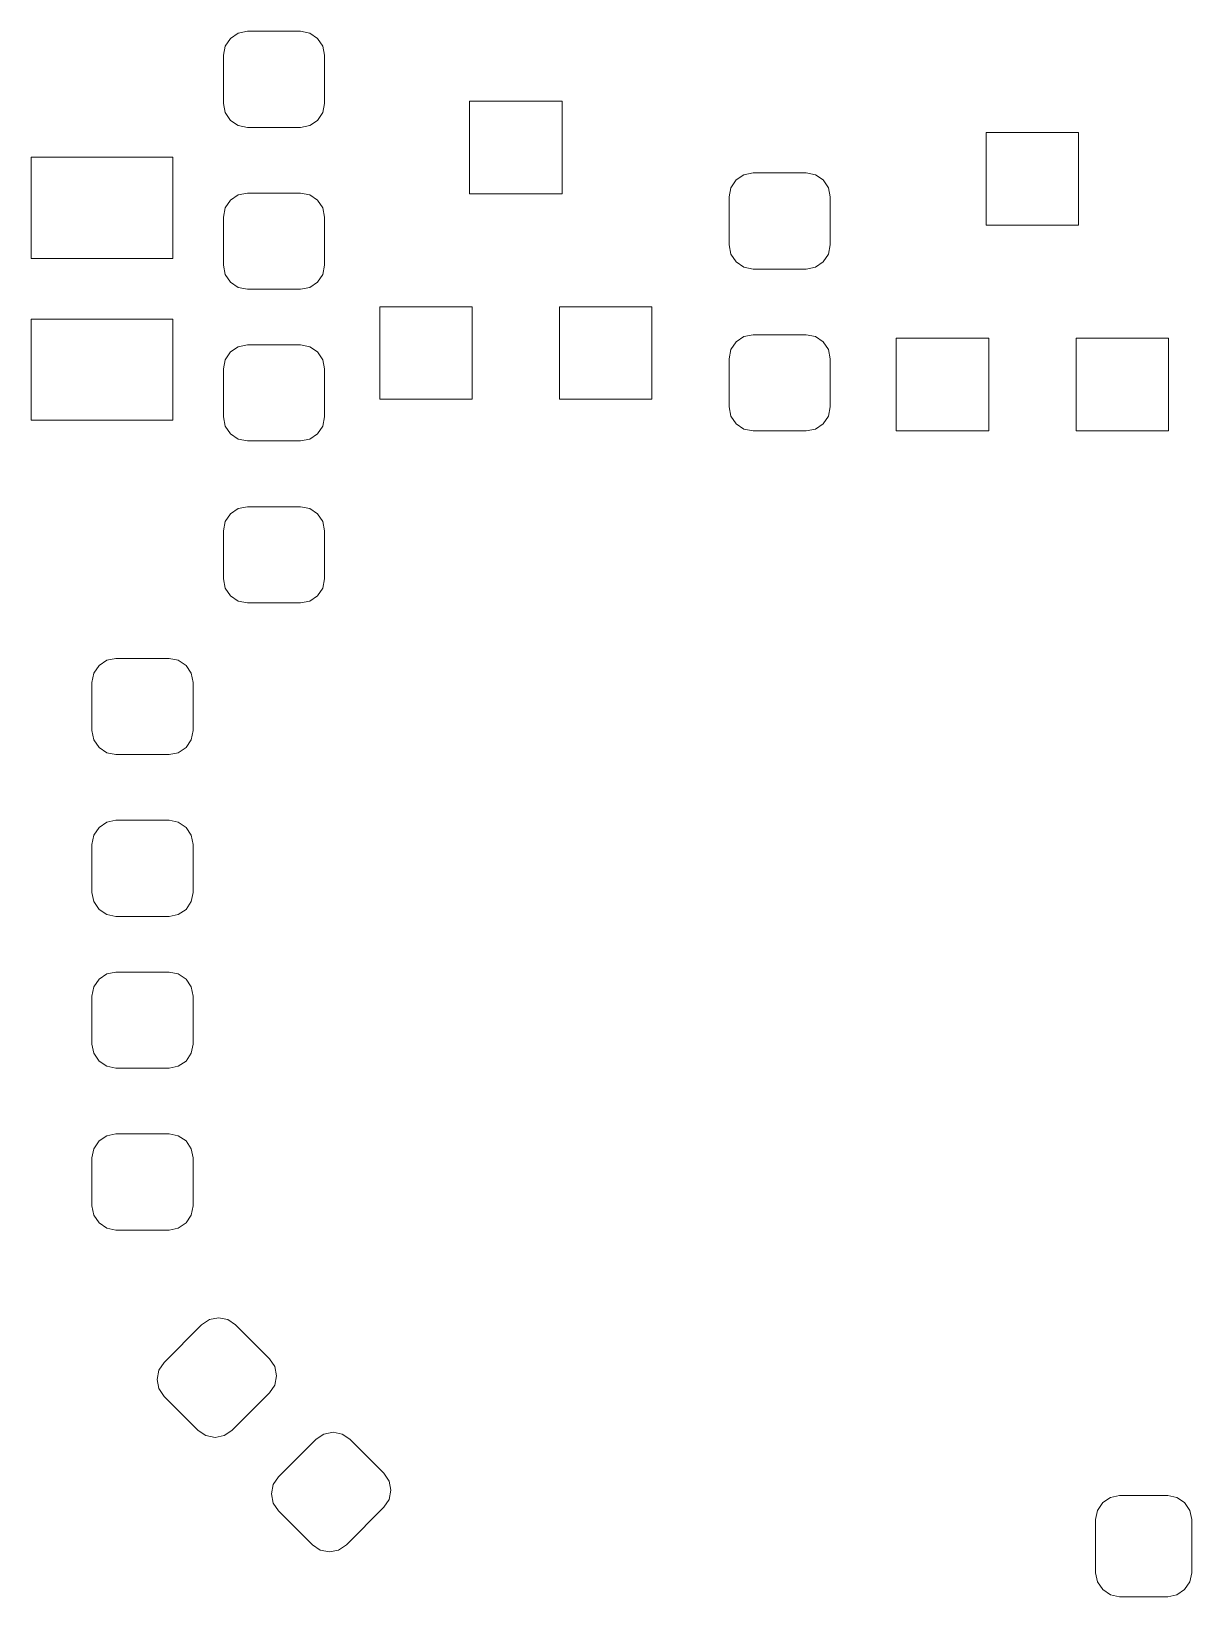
# Model space of a CAD drawing. Header units: millimetres. Extents: x -50 to 46, y -112 to 132.
# Drawn here: x 10.67 to 22.15, y -101.39 to -85.91 of the extents above; entities that cross this region are included whole.
import ezdxf

# ---------------------------------------------------------------- set-up
doc = ezdxf.new("R2010")
doc.units = ezdxf.units.MM
doc.header["$MEASUREMENT"] = 0
doc.layers.add('Layer 1', color=7, linetype='Continuous')

msp = doc.modelspace()

# ---------------------------------------------------------------- linework, layer by layer
at = {"layer": 'Layer 1', "lineweight": 9}
for points, knots in [([(13.3351, -85.9113), (13.3351, -85.9113), (13.426, -85.9294), (13.426, -85.9294), (13.426, -85.9294), (13.426, -85.9294), (13.503, -85.9809), (13.503, -85.9809), (13.503, -85.9809), (13.503, -85.9809), (13.5545, -86.0579), (13.5545, -86.0579), (13.5545, -86.0579), (13.5545, -86.0579), (13.5726, -86.1488), (13.5726, -86.1488), (13.5726, -86.1488), (13.5726, -86.1488), (13.5726, -86.6238), (13.5726, -86.6238), (13.5726, -86.6238), (13.5726, -86.6238), (13.5545, -86.7147), (13.5545, -86.7147), (13.5545, -86.7147), (13.5545, -86.7147), (13.503, -86.7917), (13.503, -86.7917), (13.503, -86.7917), (13.503, -86.7917), (13.426, -86.8432), (13.426, -86.8432), (13.426, -86.8432), (13.426, -86.8432), (13.3351, -86.8613), (13.3351, -86.8613), (13.3351, -86.8613), (13.3351, -86.8613), (12.8101, -86.8613), (12.8101, -86.8613), (12.8101, -86.8613), (12.8101, -86.8613), (12.7192, -86.8432), (12.7192, -86.8432), (12.7192, -86.8432), (12.7192, -86.8432), (12.6422, -86.7917), (12.6422, -86.7917), (12.6422, -86.7917), (12.6422, -86.7917), (12.5907, -86.7147), (12.5907, -86.7147), (12.5907, -86.7147), (12.5907, -86.7147), (12.5726, -86.6238), (12.5726, -86.6238), (12.5726, -86.6238), (12.5726, -86.6238), (12.5726, -86.1488), (12.5726, -86.1488), (12.5726, -86.1488), (12.5726, -86.1488), (12.5907, -86.0579), (12.5907, -86.0579), (12.5907, -86.0579), (12.5907, -86.0579), (12.6422, -85.9809), (12.6422, -85.9809), (12.6422, -85.9809), (12.6422, -85.9809), (12.7192, -85.9294), (12.7192, -85.9294), (12.7192, -85.9294), (12.7192, -85.9294), (12.8101, -85.9113), (12.8101, -85.9113), (12.8101, -85.9113), (12.8101, -85.9113), (13.3351, -85.9113), (13.3351, -85.9113)], [0, 0, 0, 0, 0.047619, 0.047619, 0.047619, 0.047619, 0.0952381, 0.0952381, 0.0952381, 0.0952381, 0.1428571, 0.1428571, 0.1428571, 0.1428571, 0.1904762, 0.1904762, 0.1904762, 0.1904762, 0.2380952, 0.2380952, 0.2380952, 0.2380952, 0.2857143, 0.2857143, 0.2857143, 0.2857143, 0.3333333, 0.3333333, 0.3333333, 0.3333333, 0.3809524, 0.3809524, 0.3809524, 0.3809524, 0.4285714, 0.4285714, 0.4285714, 0.4285714, 0.4761905, 0.4761905, 0.4761905, 0.4761905, 0.5238095, 0.5238095, 0.5238095, 0.5238095, 0.5714286, 0.5714286, 0.5714286, 0.5714286, 0.6190476, 0.6190476, 0.6190476, 0.6190476, 0.6666667, 0.6666667, 0.6666667, 0.6666667, 0.7142857, 0.7142857, 0.7142857, 0.7142857, 0.7619048, 0.7619048, 0.7619048, 0.7619048, 0.8095238, 0.8095238, 0.8095238, 0.8095238, 0.8571429, 0.8571429, 0.8571429, 0.8571429, 0.9047619, 0.9047619, 0.9047619, 0.9047619, 1, 1, 1, 1]), ([(15.9212, -86.6027), (15.9212, -86.6027), (15.9212, -87.5171), (15.9212, -87.5171), (15.9212, -87.5171), (15.9212, -87.5171), (15.0068, -87.5171), (15.0068, -87.5171), (15.0068, -87.5171), (15.0068, -87.5171), (15.0068, -86.6027), (15.0068, -86.6027), (15.0068, -86.6027), (15.0068, -86.6027), (15.9212, -86.6027), (15.9212, -86.6027)], [0, 0, 0, 0, 0.2, 0.2, 0.2, 0.2, 0.4, 0.4, 0.4, 0.4, 0.6, 0.6, 0.6, 0.6, 1, 1, 1, 1]), ([(21.0298, -86.9131), (21.0298, -86.9131), (21.0298, -87.8275), (21.0298, -87.8275), (21.0298, -87.8275), (21.0298, -87.8275), (20.1154, -87.8275), (20.1154, -87.8275), (20.1154, -87.8275), (20.1154, -87.8275), (20.1154, -86.9131), (20.1154, -86.9131), (20.1154, -86.9131), (20.1154, -86.9131), (21.0298, -86.9131), (21.0298, -86.9131)], [0, 0, 0, 0, 0.2, 0.2, 0.2, 0.2, 0.4, 0.4, 0.4, 0.4, 0.6, 0.6, 0.6, 0.6, 1, 1, 1, 1]), ([(12.0725, -87.1565), (12.0725, -87.1565), (12.0725, -88.1565), (12.0725, -88.1565), (12.0725, -88.1565), (12.0725, -88.1565), (10.6725, -88.1565), (10.6725, -88.1565), (10.6725, -88.1565), (10.6725, -88.1565), (10.6725, -87.1565), (10.6725, -87.1565), (10.6725, -87.1565), (10.6725, -87.1565), (12.0725, -87.1565), (12.0725, -87.1565)], [0, 0, 0, 0, 0.2, 0.2, 0.2, 0.2, 0.4, 0.4, 0.4, 0.4, 0.6, 0.6, 0.6, 0.6, 1, 1, 1, 1]), ([(17.8101, -88.2613), (17.8101, -88.2613), (17.7192, -88.2432), (17.7192, -88.2432), (17.7192, -88.2432), (17.7192, -88.2432), (17.6422, -88.1917), (17.6422, -88.1917), (17.6422, -88.1917), (17.6422, -88.1917), (17.5907, -88.1147), (17.5907, -88.1147), (17.5907, -88.1147), (17.5907, -88.1147), (17.5726, -88.0238), (17.5726, -88.0238), (17.5726, -88.0238), (17.5726, -88.0238), (17.5726, -87.5488), (17.5726, -87.5488), (17.5726, -87.5488), (17.5726, -87.5488), (17.5907, -87.4579), (17.5907, -87.4579), (17.5907, -87.4579), (17.5907, -87.4579), (17.6422, -87.3809), (17.6422, -87.3809), (17.6422, -87.3809), (17.6422, -87.3809), (17.7192, -87.3294), (17.7192, -87.3294), (17.7192, -87.3294), (17.7192, -87.3294), (17.8101, -87.3113), (17.8101, -87.3113), (17.8101, -87.3113), (17.8101, -87.3113), (18.3351, -87.3113), (18.3351, -87.3113), (18.3351, -87.3113), (18.3351, -87.3113), (18.426, -87.3294), (18.426, -87.3294), (18.426, -87.3294), (18.426, -87.3294), (18.503, -87.3809), (18.503, -87.3809), (18.503, -87.3809), (18.503, -87.3809), (18.5545, -87.4579), (18.5545, -87.4579), (18.5545, -87.4579), (18.5545, -87.4579), (18.5726, -87.5488), (18.5726, -87.5488), (18.5726, -87.5488), (18.5726, -87.5488), (18.5726, -88.0238), (18.5726, -88.0238), (18.5726, -88.0238), (18.5726, -88.0238), (18.5545, -88.1147), (18.5545, -88.1147), (18.5545, -88.1147), (18.5545, -88.1147), (18.503, -88.1917), (18.503, -88.1917), (18.503, -88.1917), (18.503, -88.1917), (18.426, -88.2432), (18.426, -88.2432), (18.426, -88.2432), (18.426, -88.2432), (18.3351, -88.2613), (18.3351, -88.2613), (18.3351, -88.2613), (18.3351, -88.2613), (17.8101, -88.2613), (17.8101, -88.2613)], [0, 0, 0, 0, 0.047619, 0.047619, 0.047619, 0.047619, 0.0952381, 0.0952381, 0.0952381, 0.0952381, 0.1428571, 0.1428571, 0.1428571, 0.1428571, 0.1904762, 0.1904762, 0.1904762, 0.1904762, 0.2380952, 0.2380952, 0.2380952, 0.2380952, 0.2857143, 0.2857143, 0.2857143, 0.2857143, 0.3333333, 0.3333333, 0.3333333, 0.3333333, 0.3809524, 0.3809524, 0.3809524, 0.3809524, 0.4285714, 0.4285714, 0.4285714, 0.4285714, 0.4761905, 0.4761905, 0.4761905, 0.4761905, 0.5238095, 0.5238095, 0.5238095, 0.5238095, 0.5714286, 0.5714286, 0.5714286, 0.5714286, 0.6190476, 0.6190476, 0.6190476, 0.6190476, 0.6666667, 0.6666667, 0.6666667, 0.6666667, 0.7142857, 0.7142857, 0.7142857, 0.7142857, 0.7619048, 0.7619048, 0.7619048, 0.7619048, 0.8095238, 0.8095238, 0.8095238, 0.8095238, 0.8571429, 0.8571429, 0.8571429, 0.8571429, 0.9047619, 0.9047619, 0.9047619, 0.9047619, 1, 1, 1, 1]), ([(13.3351, -87.5113), (13.3351, -87.5113), (13.426, -87.5294), (13.426, -87.5294), (13.426, -87.5294), (13.426, -87.5294), (13.503, -87.5809), (13.503, -87.5809), (13.503, -87.5809), (13.503, -87.5809), (13.5545, -87.6579), (13.5545, -87.6579), (13.5545, -87.6579), (13.5545, -87.6579), (13.5726, -87.7488), (13.5726, -87.7488), (13.5726, -87.7488), (13.5726, -87.7488), (13.5726, -88.2238), (13.5726, -88.2238), (13.5726, -88.2238), (13.5726, -88.2238), (13.5545, -88.3147), (13.5545, -88.3147), (13.5545, -88.3147), (13.5545, -88.3147), (13.503, -88.3917), (13.503, -88.3917), (13.503, -88.3917), (13.503, -88.3917), (13.426, -88.4432), (13.426, -88.4432), (13.426, -88.4432), (13.426, -88.4432), (13.3351, -88.4613), (13.3351, -88.4613), (13.3351, -88.4613), (13.3351, -88.4613), (12.8101, -88.4613), (12.8101, -88.4613), (12.8101, -88.4613), (12.8101, -88.4613), (12.7192, -88.4432), (12.7192, -88.4432), (12.7192, -88.4432), (12.7192, -88.4432), (12.6422, -88.3917), (12.6422, -88.3917), (12.6422, -88.3917), (12.6422, -88.3917), (12.5907, -88.3147), (12.5907, -88.3147), (12.5907, -88.3147), (12.5907, -88.3147), (12.5726, -88.2238), (12.5726, -88.2238), (12.5726, -88.2238), (12.5726, -88.2238), (12.5726, -87.7488), (12.5726, -87.7488), (12.5726, -87.7488), (12.5726, -87.7488), (12.5907, -87.6579), (12.5907, -87.6579), (12.5907, -87.6579), (12.5907, -87.6579), (12.6422, -87.5809), (12.6422, -87.5809), (12.6422, -87.5809), (12.6422, -87.5809), (12.7192, -87.5294), (12.7192, -87.5294), (12.7192, -87.5294), (12.7192, -87.5294), (12.8101, -87.5113), (12.8101, -87.5113), (12.8101, -87.5113), (12.8101, -87.5113), (13.3351, -87.5113), (13.3351, -87.5113)], [0, 0, 0, 0, 0.047619, 0.047619, 0.047619, 0.047619, 0.0952381, 0.0952381, 0.0952381, 0.0952381, 0.1428571, 0.1428571, 0.1428571, 0.1428571, 0.1904762, 0.1904762, 0.1904762, 0.1904762, 0.2380952, 0.2380952, 0.2380952, 0.2380952, 0.2857143, 0.2857143, 0.2857143, 0.2857143, 0.3333333, 0.3333333, 0.3333333, 0.3333333, 0.3809524, 0.3809524, 0.3809524, 0.3809524, 0.4285714, 0.4285714, 0.4285714, 0.4285714, 0.4761905, 0.4761905, 0.4761905, 0.4761905, 0.5238095, 0.5238095, 0.5238095, 0.5238095, 0.5714286, 0.5714286, 0.5714286, 0.5714286, 0.6190476, 0.6190476, 0.6190476, 0.6190476, 0.6666667, 0.6666667, 0.6666667, 0.6666667, 0.7142857, 0.7142857, 0.7142857, 0.7142857, 0.7619048, 0.7619048, 0.7619048, 0.7619048, 0.8095238, 0.8095238, 0.8095238, 0.8095238, 0.8571429, 0.8571429, 0.8571429, 0.8571429, 0.9047619, 0.9047619, 0.9047619, 0.9047619, 1, 1, 1, 1]), ([(15.0322, -88.6347), (15.0322, -88.6347), (15.0322, -89.5491), (15.0322, -89.5491), (15.0322, -89.5491), (15.0322, -89.5491), (14.1178, -89.5491), (14.1178, -89.5491), (14.1178, -89.5491), (14.1178, -89.5491), (14.1178, -88.6347), (14.1178, -88.6347), (14.1178, -88.6347), (14.1178, -88.6347), (15.0322, -88.6347), (15.0322, -88.6347)], [0, 0, 0, 0, 0.2, 0.2, 0.2, 0.2, 0.4, 0.4, 0.4, 0.4, 0.6, 0.6, 0.6, 0.6, 1, 1, 1, 1]), ([(16.8102, -88.6347), (16.8102, -88.6347), (16.8102, -89.5491), (16.8102, -89.5491), (16.8102, -89.5491), (16.8102, -89.5491), (15.8958, -89.5491), (15.8958, -89.5491), (15.8958, -89.5491), (15.8958, -89.5491), (15.8958, -88.6347), (15.8958, -88.6347), (15.8958, -88.6347), (15.8958, -88.6347), (16.8102, -88.6347), (16.8102, -88.6347)], [0, 0, 0, 0, 0.2, 0.2, 0.2, 0.2, 0.4, 0.4, 0.4, 0.4, 0.6, 0.6, 0.6, 0.6, 1, 1, 1, 1]), ([(12.0725, -88.7565), (12.0725, -88.7565), (12.0725, -89.7565), (12.0725, -89.7565), (12.0725, -89.7565), (12.0725, -89.7565), (10.6725, -89.7565), (10.6725, -89.7565), (10.6725, -89.7565), (10.6725, -89.7565), (10.6725, -88.7565), (10.6725, -88.7565), (10.6725, -88.7565), (10.6725, -88.7565), (12.0725, -88.7565), (12.0725, -88.7565)], [0, 0, 0, 0, 0.2, 0.2, 0.2, 0.2, 0.4, 0.4, 0.4, 0.4, 0.6, 0.6, 0.6, 0.6, 1, 1, 1, 1]), ([(17.8101, -89.8613), (17.8101, -89.8613), (17.7192, -89.8432), (17.7192, -89.8432), (17.7192, -89.8432), (17.7192, -89.8432), (17.6422, -89.7917), (17.6422, -89.7917), (17.6422, -89.7917), (17.6422, -89.7917), (17.5907, -89.7147), (17.5907, -89.7147), (17.5907, -89.7147), (17.5907, -89.7147), (17.5726, -89.6238), (17.5726, -89.6238), (17.5726, -89.6238), (17.5726, -89.6238), (17.5726, -89.1488), (17.5726, -89.1488), (17.5726, -89.1488), (17.5726, -89.1488), (17.5907, -89.0579), (17.5907, -89.0579), (17.5907, -89.0579), (17.5907, -89.0579), (17.6422, -88.9809), (17.6422, -88.9809), (17.6422, -88.9809), (17.6422, -88.9809), (17.7192, -88.9294), (17.7192, -88.9294), (17.7192, -88.9294), (17.7192, -88.9294), (17.8101, -88.9113), (17.8101, -88.9113), (17.8101, -88.9113), (17.8101, -88.9113), (18.3351, -88.9113), (18.3351, -88.9113), (18.3351, -88.9113), (18.3351, -88.9113), (18.426, -88.9294), (18.426, -88.9294), (18.426, -88.9294), (18.426, -88.9294), (18.503, -88.9809), (18.503, -88.9809), (18.503, -88.9809), (18.503, -88.9809), (18.5545, -89.0579), (18.5545, -89.0579), (18.5545, -89.0579), (18.5545, -89.0579), (18.5726, -89.1488), (18.5726, -89.1488), (18.5726, -89.1488), (18.5726, -89.1488), (18.5726, -89.6238), (18.5726, -89.6238), (18.5726, -89.6238), (18.5726, -89.6238), (18.5545, -89.7147), (18.5545, -89.7147), (18.5545, -89.7147), (18.5545, -89.7147), (18.503, -89.7917), (18.503, -89.7917), (18.503, -89.7917), (18.503, -89.7917), (18.426, -89.8432), (18.426, -89.8432), (18.426, -89.8432), (18.426, -89.8432), (18.3351, -89.8613), (18.3351, -89.8613), (18.3351, -89.8613), (18.3351, -89.8613), (17.8101, -89.8613), (17.8101, -89.8613)], [0, 0, 0, 0, 0.047619, 0.047619, 0.047619, 0.047619, 0.0952381, 0.0952381, 0.0952381, 0.0952381, 0.1428571, 0.1428571, 0.1428571, 0.1428571, 0.1904762, 0.1904762, 0.1904762, 0.1904762, 0.2380952, 0.2380952, 0.2380952, 0.2380952, 0.2857143, 0.2857143, 0.2857143, 0.2857143, 0.3333333, 0.3333333, 0.3333333, 0.3333333, 0.3809524, 0.3809524, 0.3809524, 0.3809524, 0.4285714, 0.4285714, 0.4285714, 0.4285714, 0.4761905, 0.4761905, 0.4761905, 0.4761905, 0.5238095, 0.5238095, 0.5238095, 0.5238095, 0.5714286, 0.5714286, 0.5714286, 0.5714286, 0.6190476, 0.6190476, 0.6190476, 0.6190476, 0.6666667, 0.6666667, 0.6666667, 0.6666667, 0.7142857, 0.7142857, 0.7142857, 0.7142857, 0.7619048, 0.7619048, 0.7619048, 0.7619048, 0.8095238, 0.8095238, 0.8095238, 0.8095238, 0.8571429, 0.8571429, 0.8571429, 0.8571429, 0.9047619, 0.9047619, 0.9047619, 0.9047619, 1, 1, 1, 1]), ([(20.1408, -88.9451), (20.1408, -88.9451), (20.1408, -89.8595), (20.1408, -89.8595), (20.1408, -89.8595), (20.1408, -89.8595), (19.2264, -89.8595), (19.2264, -89.8595), (19.2264, -89.8595), (19.2264, -89.8595), (19.2264, -88.9451), (19.2264, -88.9451), (19.2264, -88.9451), (19.2264, -88.9451), (20.1408, -88.9451), (20.1408, -88.9451)], [0, 0, 0, 0, 0.2, 0.2, 0.2, 0.2, 0.4, 0.4, 0.4, 0.4, 0.6, 0.6, 0.6, 0.6, 1, 1, 1, 1]), ([(21.9188, -88.9451), (21.9188, -88.9451), (21.9188, -89.8595), (21.9188, -89.8595), (21.9188, -89.8595), (21.9188, -89.8595), (21.0044, -89.8595), (21.0044, -89.8595), (21.0044, -89.8595), (21.0044, -89.8595), (21.0044, -88.9451), (21.0044, -88.9451), (21.0044, -88.9451), (21.0044, -88.9451), (21.9188, -88.9451), (21.9188, -88.9451)], [0, 0, 0, 0, 0.2, 0.2, 0.2, 0.2, 0.4, 0.4, 0.4, 0.4, 0.6, 0.6, 0.6, 0.6, 1, 1, 1, 1]), ([(12.8101, -89.9613), (12.8101, -89.9613), (12.7192, -89.9432), (12.7192, -89.9432), (12.7192, -89.9432), (12.7192, -89.9432), (12.6422, -89.8917), (12.6422, -89.8917), (12.6422, -89.8917), (12.6422, -89.8917), (12.5907, -89.8147), (12.5907, -89.8147), (12.5907, -89.8147), (12.5907, -89.8147), (12.5726, -89.7238), (12.5726, -89.7238), (12.5726, -89.7238), (12.5726, -89.7238), (12.5726, -89.2488), (12.5726, -89.2488), (12.5726, -89.2488), (12.5726, -89.2488), (12.5907, -89.1579), (12.5907, -89.1579), (12.5907, -89.1579), (12.5907, -89.1579), (12.6422, -89.0809), (12.6422, -89.0809), (12.6422, -89.0809), (12.6422, -89.0809), (12.7192, -89.0294), (12.7192, -89.0294), (12.7192, -89.0294), (12.7192, -89.0294), (12.8101, -89.0113), (12.8101, -89.0113), (12.8101, -89.0113), (12.8101, -89.0113), (13.3351, -89.0113), (13.3351, -89.0113), (13.3351, -89.0113), (13.3351, -89.0113), (13.426, -89.0294), (13.426, -89.0294), (13.426, -89.0294), (13.426, -89.0294), (13.503, -89.0809), (13.503, -89.0809), (13.503, -89.0809), (13.503, -89.0809), (13.5545, -89.1579), (13.5545, -89.1579), (13.5545, -89.1579), (13.5545, -89.1579), (13.5726, -89.2488), (13.5726, -89.2488), (13.5726, -89.2488), (13.5726, -89.2488), (13.5726, -89.7238), (13.5726, -89.7238), (13.5726, -89.7238), (13.5726, -89.7238), (13.5545, -89.8147), (13.5545, -89.8147), (13.5545, -89.8147), (13.5545, -89.8147), (13.503, -89.8917), (13.503, -89.8917), (13.503, -89.8917), (13.503, -89.8917), (13.426, -89.9432), (13.426, -89.9432), (13.426, -89.9432), (13.426, -89.9432), (13.3351, -89.9613), (13.3351, -89.9613), (13.3351, -89.9613), (13.3351, -89.9613), (12.8101, -89.9613), (12.8101, -89.9613)], [0, 0, 0, 0, 0.047619, 0.047619, 0.047619, 0.047619, 0.0952381, 0.0952381, 0.0952381, 0.0952381, 0.1428571, 0.1428571, 0.1428571, 0.1428571, 0.1904762, 0.1904762, 0.1904762, 0.1904762, 0.2380952, 0.2380952, 0.2380952, 0.2380952, 0.2857143, 0.2857143, 0.2857143, 0.2857143, 0.3333333, 0.3333333, 0.3333333, 0.3333333, 0.3809524, 0.3809524, 0.3809524, 0.3809524, 0.4285714, 0.4285714, 0.4285714, 0.4285714, 0.4761905, 0.4761905, 0.4761905, 0.4761905, 0.5238095, 0.5238095, 0.5238095, 0.5238095, 0.5714286, 0.5714286, 0.5714286, 0.5714286, 0.6190476, 0.6190476, 0.6190476, 0.6190476, 0.6666667, 0.6666667, 0.6666667, 0.6666667, 0.7142857, 0.7142857, 0.7142857, 0.7142857, 0.7619048, 0.7619048, 0.7619048, 0.7619048, 0.8095238, 0.8095238, 0.8095238, 0.8095238, 0.8571429, 0.8571429, 0.8571429, 0.8571429, 0.9047619, 0.9047619, 0.9047619, 0.9047619, 1, 1, 1, 1]), ([(12.8101, -91.5613), (12.8101, -91.5613), (12.7192, -91.5432), (12.7192, -91.5432), (12.7192, -91.5432), (12.7192, -91.5432), (12.6422, -91.4917), (12.6422, -91.4917), (12.6422, -91.4917), (12.6422, -91.4917), (12.5907, -91.4147), (12.5907, -91.4147), (12.5907, -91.4147), (12.5907, -91.4147), (12.5726, -91.3238), (12.5726, -91.3238), (12.5726, -91.3238), (12.5726, -91.3238), (12.5726, -90.8488), (12.5726, -90.8488), (12.5726, -90.8488), (12.5726, -90.8488), (12.5907, -90.7579), (12.5907, -90.7579), (12.5907, -90.7579), (12.5907, -90.7579), (12.6422, -90.6809), (12.6422, -90.6809), (12.6422, -90.6809), (12.6422, -90.6809), (12.7192, -90.6294), (12.7192, -90.6294), (12.7192, -90.6294), (12.7192, -90.6294), (12.8101, -90.6113), (12.8101, -90.6113), (12.8101, -90.6113), (12.8101, -90.6113), (13.3351, -90.6113), (13.3351, -90.6113), (13.3351, -90.6113), (13.3351, -90.6113), (13.426, -90.6294), (13.426, -90.6294), (13.426, -90.6294), (13.426, -90.6294), (13.503, -90.6809), (13.503, -90.6809), (13.503, -90.6809), (13.503, -90.6809), (13.5545, -90.7579), (13.5545, -90.7579), (13.5545, -90.7579), (13.5545, -90.7579), (13.5726, -90.8488), (13.5726, -90.8488), (13.5726, -90.8488), (13.5726, -90.8488), (13.5726, -91.3238), (13.5726, -91.3238), (13.5726, -91.3238), (13.5726, -91.3238), (13.5545, -91.4147), (13.5545, -91.4147), (13.5545, -91.4147), (13.5545, -91.4147), (13.503, -91.4917), (13.503, -91.4917), (13.503, -91.4917), (13.503, -91.4917), (13.426, -91.5432), (13.426, -91.5432), (13.426, -91.5432), (13.426, -91.5432), (13.3351, -91.5613), (13.3351, -91.5613), (13.3351, -91.5613), (13.3351, -91.5613), (12.8101, -91.5613), (12.8101, -91.5613)], [0, 0, 0, 0, 0.047619, 0.047619, 0.047619, 0.047619, 0.0952381, 0.0952381, 0.0952381, 0.0952381, 0.1428571, 0.1428571, 0.1428571, 0.1428571, 0.1904762, 0.1904762, 0.1904762, 0.1904762, 0.2380952, 0.2380952, 0.2380952, 0.2380952, 0.2857143, 0.2857143, 0.2857143, 0.2857143, 0.3333333, 0.3333333, 0.3333333, 0.3333333, 0.3809524, 0.3809524, 0.3809524, 0.3809524, 0.4285714, 0.4285714, 0.4285714, 0.4285714, 0.4761905, 0.4761905, 0.4761905, 0.4761905, 0.5238095, 0.5238095, 0.5238095, 0.5238095, 0.5714286, 0.5714286, 0.5714286, 0.5714286, 0.6190476, 0.6190476, 0.6190476, 0.6190476, 0.6666667, 0.6666667, 0.6666667, 0.6666667, 0.7142857, 0.7142857, 0.7142857, 0.7142857, 0.7619048, 0.7619048, 0.7619048, 0.7619048, 0.8095238, 0.8095238, 0.8095238, 0.8095238, 0.8571429, 0.8571429, 0.8571429, 0.8571429, 0.9047619, 0.9047619, 0.9047619, 0.9047619, 1, 1, 1, 1]), ([(12.0351, -92.1113), (12.0351, -92.1113), (12.126, -92.1294), (12.126, -92.1294), (12.126, -92.1294), (12.126, -92.1294), (12.203, -92.1809), (12.203, -92.1809), (12.203, -92.1809), (12.203, -92.1809), (12.2545, -92.2579), (12.2545, -92.2579), (12.2545, -92.2579), (12.2545, -92.2579), (12.2726, -92.3488), (12.2726, -92.3488), (12.2726, -92.3488), (12.2726, -92.3488), (12.2726, -92.8238), (12.2726, -92.8238), (12.2726, -92.8238), (12.2726, -92.8238), (12.2545, -92.9147), (12.2545, -92.9147), (12.2545, -92.9147), (12.2545, -92.9147), (12.203, -92.9917), (12.203, -92.9917), (12.203, -92.9917), (12.203, -92.9917), (12.126, -93.0432), (12.126, -93.0432), (12.126, -93.0432), (12.126, -93.0432), (12.0351, -93.0613), (12.0351, -93.0613), (12.0351, -93.0613), (12.0351, -93.0613), (11.5101, -93.0613), (11.5101, -93.0613), (11.5101, -93.0613), (11.5101, -93.0613), (11.4192, -93.0432), (11.4192, -93.0432), (11.4192, -93.0432), (11.4192, -93.0432), (11.3422, -92.9917), (11.3422, -92.9917), (11.3422, -92.9917), (11.3422, -92.9917), (11.2907, -92.9147), (11.2907, -92.9147), (11.2907, -92.9147), (11.2907, -92.9147), (11.2726, -92.8238), (11.2726, -92.8238), (11.2726, -92.8238), (11.2726, -92.8238), (11.2726, -92.3488), (11.2726, -92.3488), (11.2726, -92.3488), (11.2726, -92.3488), (11.2907, -92.2579), (11.2907, -92.2579), (11.2907, -92.2579), (11.2907, -92.2579), (11.3422, -92.1809), (11.3422, -92.1809), (11.3422, -92.1809), (11.3422, -92.1809), (11.4192, -92.1294), (11.4192, -92.1294), (11.4192, -92.1294), (11.4192, -92.1294), (11.5101, -92.1113), (11.5101, -92.1113), (11.5101, -92.1113), (11.5101, -92.1113), (12.0351, -92.1113), (12.0351, -92.1113)], [0, 0, 0, 0, 0.047619, 0.047619, 0.047619, 0.047619, 0.0952381, 0.0952381, 0.0952381, 0.0952381, 0.1428571, 0.1428571, 0.1428571, 0.1428571, 0.1904762, 0.1904762, 0.1904762, 0.1904762, 0.2380952, 0.2380952, 0.2380952, 0.2380952, 0.2857143, 0.2857143, 0.2857143, 0.2857143, 0.3333333, 0.3333333, 0.3333333, 0.3333333, 0.3809524, 0.3809524, 0.3809524, 0.3809524, 0.4285714, 0.4285714, 0.4285714, 0.4285714, 0.4761905, 0.4761905, 0.4761905, 0.4761905, 0.5238095, 0.5238095, 0.5238095, 0.5238095, 0.5714286, 0.5714286, 0.5714286, 0.5714286, 0.6190476, 0.6190476, 0.6190476, 0.6190476, 0.6666667, 0.6666667, 0.6666667, 0.6666667, 0.7142857, 0.7142857, 0.7142857, 0.7142857, 0.7619048, 0.7619048, 0.7619048, 0.7619048, 0.8095238, 0.8095238, 0.8095238, 0.8095238, 0.8571429, 0.8571429, 0.8571429, 0.8571429, 0.9047619, 0.9047619, 0.9047619, 0.9047619, 1, 1, 1, 1]), ([(12.0351, -93.7113), (12.0351, -93.7113), (12.126, -93.7294), (12.126, -93.7294), (12.126, -93.7294), (12.126, -93.7294), (12.203, -93.7809), (12.203, -93.7809), (12.203, -93.7809), (12.203, -93.7809), (12.2545, -93.8579), (12.2545, -93.8579), (12.2545, -93.8579), (12.2545, -93.8579), (12.2726, -93.9488), (12.2726, -93.9488), (12.2726, -93.9488), (12.2726, -93.9488), (12.2726, -94.4238), (12.2726, -94.4238), (12.2726, -94.4238), (12.2726, -94.4238), (12.2545, -94.5147), (12.2545, -94.5147), (12.2545, -94.5147), (12.2545, -94.5147), (12.203, -94.5917), (12.203, -94.5917), (12.203, -94.5917), (12.203, -94.5917), (12.126, -94.6432), (12.126, -94.6432), (12.126, -94.6432), (12.126, -94.6432), (12.0351, -94.6613), (12.0351, -94.6613), (12.0351, -94.6613), (12.0351, -94.6613), (11.5101, -94.6613), (11.5101, -94.6613), (11.5101, -94.6613), (11.5101, -94.6613), (11.4192, -94.6432), (11.4192, -94.6432), (11.4192, -94.6432), (11.4192, -94.6432), (11.3422, -94.5917), (11.3422, -94.5917), (11.3422, -94.5917), (11.3422, -94.5917), (11.2907, -94.5147), (11.2907, -94.5147), (11.2907, -94.5147), (11.2907, -94.5147), (11.2726, -94.4238), (11.2726, -94.4238), (11.2726, -94.4238), (11.2726, -94.4238), (11.2726, -93.9488), (11.2726, -93.9488), (11.2726, -93.9488), (11.2726, -93.9488), (11.2907, -93.8579), (11.2907, -93.8579), (11.2907, -93.8579), (11.2907, -93.8579), (11.3422, -93.7809), (11.3422, -93.7809), (11.3422, -93.7809), (11.3422, -93.7809), (11.4192, -93.7294), (11.4192, -93.7294), (11.4192, -93.7294), (11.4192, -93.7294), (11.5101, -93.7113), (11.5101, -93.7113), (11.5101, -93.7113), (11.5101, -93.7113), (12.0351, -93.7113), (12.0351, -93.7113)], [0, 0, 0, 0, 0.047619, 0.047619, 0.047619, 0.047619, 0.0952381, 0.0952381, 0.0952381, 0.0952381, 0.1428571, 0.1428571, 0.1428571, 0.1428571, 0.1904762, 0.1904762, 0.1904762, 0.1904762, 0.2380952, 0.2380952, 0.2380952, 0.2380952, 0.2857143, 0.2857143, 0.2857143, 0.2857143, 0.3333333, 0.3333333, 0.3333333, 0.3333333, 0.3809524, 0.3809524, 0.3809524, 0.3809524, 0.4285714, 0.4285714, 0.4285714, 0.4285714, 0.4761905, 0.4761905, 0.4761905, 0.4761905, 0.5238095, 0.5238095, 0.5238095, 0.5238095, 0.5714286, 0.5714286, 0.5714286, 0.5714286, 0.6190476, 0.6190476, 0.6190476, 0.6190476, 0.6666667, 0.6666667, 0.6666667, 0.6666667, 0.7142857, 0.7142857, 0.7142857, 0.7142857, 0.7619048, 0.7619048, 0.7619048, 0.7619048, 0.8095238, 0.8095238, 0.8095238, 0.8095238, 0.8571429, 0.8571429, 0.8571429, 0.8571429, 0.9047619, 0.9047619, 0.9047619, 0.9047619, 1, 1, 1, 1]), ([(11.5101, -96.1613), (11.5101, -96.1613), (11.4192, -96.1432), (11.4192, -96.1432), (11.4192, -96.1432), (11.4192, -96.1432), (11.3422, -96.0917), (11.3422, -96.0917), (11.3422, -96.0917), (11.3422, -96.0917), (11.2907, -96.0147), (11.2907, -96.0147), (11.2907, -96.0147), (11.2907, -96.0147), (11.2726, -95.9238), (11.2726, -95.9238), (11.2726, -95.9238), (11.2726, -95.9238), (11.2726, -95.4488), (11.2726, -95.4488), (11.2726, -95.4488), (11.2726, -95.4488), (11.2907, -95.3579), (11.2907, -95.3579), (11.2907, -95.3579), (11.2907, -95.3579), (11.3422, -95.2809), (11.3422, -95.2809), (11.3422, -95.2809), (11.3422, -95.2809), (11.4192, -95.2294), (11.4192, -95.2294), (11.4192, -95.2294), (11.4192, -95.2294), (11.5101, -95.2113), (11.5101, -95.2113), (11.5101, -95.2113), (11.5101, -95.2113), (12.0351, -95.2113), (12.0351, -95.2113), (12.0351, -95.2113), (12.0351, -95.2113), (12.126, -95.2294), (12.126, -95.2294), (12.126, -95.2294), (12.126, -95.2294), (12.203, -95.2809), (12.203, -95.2809), (12.203, -95.2809), (12.203, -95.2809), (12.2545, -95.3579), (12.2545, -95.3579), (12.2545, -95.3579), (12.2545, -95.3579), (12.2726, -95.4488), (12.2726, -95.4488), (12.2726, -95.4488), (12.2726, -95.4488), (12.2726, -95.9238), (12.2726, -95.9238), (12.2726, -95.9238), (12.2726, -95.9238), (12.2545, -96.0147), (12.2545, -96.0147), (12.2545, -96.0147), (12.2545, -96.0147), (12.203, -96.0917), (12.203, -96.0917), (12.203, -96.0917), (12.203, -96.0917), (12.126, -96.1432), (12.126, -96.1432), (12.126, -96.1432), (12.126, -96.1432), (12.0351, -96.1613), (12.0351, -96.1613), (12.0351, -96.1613), (12.0351, -96.1613), (11.5101, -96.1613), (11.5101, -96.1613)], [0, 0, 0, 0, 0.047619, 0.047619, 0.047619, 0.047619, 0.0952381, 0.0952381, 0.0952381, 0.0952381, 0.1428571, 0.1428571, 0.1428571, 0.1428571, 0.1904762, 0.1904762, 0.1904762, 0.1904762, 0.2380952, 0.2380952, 0.2380952, 0.2380952, 0.2857143, 0.2857143, 0.2857143, 0.2857143, 0.3333333, 0.3333333, 0.3333333, 0.3333333, 0.3809524, 0.3809524, 0.3809524, 0.3809524, 0.4285714, 0.4285714, 0.4285714, 0.4285714, 0.4761905, 0.4761905, 0.4761905, 0.4761905, 0.5238095, 0.5238095, 0.5238095, 0.5238095, 0.5714286, 0.5714286, 0.5714286, 0.5714286, 0.6190476, 0.6190476, 0.6190476, 0.6190476, 0.6666667, 0.6666667, 0.6666667, 0.6666667, 0.7142857, 0.7142857, 0.7142857, 0.7142857, 0.7619048, 0.7619048, 0.7619048, 0.7619048, 0.8095238, 0.8095238, 0.8095238, 0.8095238, 0.8571429, 0.8571429, 0.8571429, 0.8571429, 0.9047619, 0.9047619, 0.9047619, 0.9047619, 1, 1, 1, 1]), ([(11.5101, -97.7613), (11.5101, -97.7613), (11.4192, -97.7432), (11.4192, -97.7432), (11.4192, -97.7432), (11.4192, -97.7432), (11.3422, -97.6917), (11.3422, -97.6917), (11.3422, -97.6917), (11.3422, -97.6917), (11.2907, -97.6147), (11.2907, -97.6147), (11.2907, -97.6147), (11.2907, -97.6147), (11.2726, -97.5238), (11.2726, -97.5238), (11.2726, -97.5238), (11.2726, -97.5238), (11.2726, -97.0488), (11.2726, -97.0488), (11.2726, -97.0488), (11.2726, -97.0488), (11.2907, -96.9579), (11.2907, -96.9579), (11.2907, -96.9579), (11.2907, -96.9579), (11.3422, -96.8809), (11.3422, -96.8809), (11.3422, -96.8809), (11.3422, -96.8809), (11.4192, -96.8294), (11.4192, -96.8294), (11.4192, -96.8294), (11.4192, -96.8294), (11.5101, -96.8113), (11.5101, -96.8113), (11.5101, -96.8113), (11.5101, -96.8113), (12.0351, -96.8113), (12.0351, -96.8113), (12.0351, -96.8113), (12.0351, -96.8113), (12.126, -96.8294), (12.126, -96.8294), (12.126, -96.8294), (12.126, -96.8294), (12.203, -96.8809), (12.203, -96.8809), (12.203, -96.8809), (12.203, -96.8809), (12.2545, -96.9579), (12.2545, -96.9579), (12.2545, -96.9579), (12.2545, -96.9579), (12.2726, -97.0488), (12.2726, -97.0488), (12.2726, -97.0488), (12.2726, -97.0488), (12.2726, -97.5238), (12.2726, -97.5238), (12.2726, -97.5238), (12.2726, -97.5238), (12.2545, -97.6147), (12.2545, -97.6147), (12.2545, -97.6147), (12.2545, -97.6147), (12.203, -97.6917), (12.203, -97.6917), (12.203, -97.6917), (12.203, -97.6917), (12.126, -97.7432), (12.126, -97.7432), (12.126, -97.7432), (12.126, -97.7432), (12.0351, -97.7613), (12.0351, -97.7613), (12.0351, -97.7613), (12.0351, -97.7613), (11.5101, -97.7613), (11.5101, -97.7613)], [0, 0, 0, 0, 0.047619, 0.047619, 0.047619, 0.047619, 0.0952381, 0.0952381, 0.0952381, 0.0952381, 0.1428571, 0.1428571, 0.1428571, 0.1428571, 0.1904762, 0.1904762, 0.1904762, 0.1904762, 0.2380952, 0.2380952, 0.2380952, 0.2380952, 0.2857143, 0.2857143, 0.2857143, 0.2857143, 0.3333333, 0.3333333, 0.3333333, 0.3333333, 0.3809524, 0.3809524, 0.3809524, 0.3809524, 0.4285714, 0.4285714, 0.4285714, 0.4285714, 0.4761905, 0.4761905, 0.4761905, 0.4761905, 0.5238095, 0.5238095, 0.5238095, 0.5238095, 0.5714286, 0.5714286, 0.5714286, 0.5714286, 0.6190476, 0.6190476, 0.6190476, 0.6190476, 0.6666667, 0.6666667, 0.6666667, 0.6666667, 0.7142857, 0.7142857, 0.7142857, 0.7142857, 0.7619048, 0.7619048, 0.7619048, 0.7619048, 0.8095238, 0.8095238, 0.8095238, 0.8095238, 0.8571429, 0.8571429, 0.8571429, 0.8571429, 0.9047619, 0.9047619, 0.9047619, 0.9047619, 1, 1, 1, 1]), ([(12.3567, -98.6991), (12.3567, -98.6991), (12.4337, -98.6476), (12.4337, -98.6476), (12.4337, -98.6476), (12.4337, -98.6476), (12.5246, -98.6296), (12.5246, -98.6296), (12.5246, -98.6296), (12.5246, -98.6296), (12.6155, -98.6476), (12.6155, -98.6476), (12.6155, -98.6476), (12.6155, -98.6476), (12.6925, -98.6991), (12.6925, -98.6991), (12.6925, -98.6991), (12.6925, -98.6991), (13.0284, -99.035), (13.0284, -99.035), (13.0284, -99.035), (13.0284, -99.035), (13.0799, -99.112), (13.0799, -99.112), (13.0799, -99.112), (13.0799, -99.112), (13.098, -99.2029), (13.098, -99.2029), (13.098, -99.2029), (13.098, -99.2029), (13.0799, -99.2938), (13.0799, -99.2938), (13.0799, -99.2938), (13.0799, -99.2938), (13.0284, -99.3709), (13.0284, -99.3709), (13.0284, -99.3709), (13.0284, -99.3709), (12.6572, -99.7421), (12.6572, -99.7421), (12.6572, -99.7421), (12.6572, -99.7421), (12.5801, -99.7936), (12.5801, -99.7936), (12.5801, -99.7936), (12.5801, -99.7936), (12.4892, -99.8117), (12.4892, -99.8117), (12.4892, -99.8117), (12.4892, -99.8117), (12.3984, -99.7936), (12.3984, -99.7936), (12.3984, -99.7936), (12.3984, -99.7936), (12.3213, -99.7421), (12.3213, -99.7421), (12.3213, -99.7421), (12.3213, -99.7421), (11.9854, -99.4062), (11.9854, -99.4062), (11.9854, -99.4062), (11.9854, -99.4062), (11.9339, -99.3292), (11.9339, -99.3292), (11.9339, -99.3292), (11.9339, -99.3292), (11.9159, -99.2383), (11.9159, -99.2383), (11.9159, -99.2383), (11.9159, -99.2383), (11.9339, -99.1474), (11.9339, -99.1474), (11.9339, -99.1474), (11.9339, -99.1474), (11.9854, -99.0704), (11.9854, -99.0704), (11.9854, -99.0704), (11.9854, -99.0704), (12.3567, -98.6991), (12.3567, -98.6991)], [0, 0, 0, 0, 0.047619, 0.047619, 0.047619, 0.047619, 0.0952381, 0.0952381, 0.0952381, 0.0952381, 0.1428571, 0.1428571, 0.1428571, 0.1428571, 0.1904762, 0.1904762, 0.1904762, 0.1904762, 0.2380952, 0.2380952, 0.2380952, 0.2380952, 0.2857143, 0.2857143, 0.2857143, 0.2857143, 0.3333333, 0.3333333, 0.3333333, 0.3333333, 0.3809524, 0.3809524, 0.3809524, 0.3809524, 0.4285714, 0.4285714, 0.4285714, 0.4285714, 0.4761905, 0.4761905, 0.4761905, 0.4761905, 0.5238095, 0.5238095, 0.5238095, 0.5238095, 0.5714286, 0.5714286, 0.5714286, 0.5714286, 0.6190476, 0.6190476, 0.6190476, 0.6190476, 0.6666667, 0.6666667, 0.6666667, 0.6666667, 0.7142857, 0.7142857, 0.7142857, 0.7142857, 0.7619048, 0.7619048, 0.7619048, 0.7619048, 0.8095238, 0.8095238, 0.8095238, 0.8095238, 0.8571429, 0.8571429, 0.8571429, 0.8571429, 0.9047619, 0.9047619, 0.9047619, 0.9047619, 1, 1, 1, 1]), ([(13.488, -99.8305), (13.488, -99.8305), (13.5651, -99.779), (13.5651, -99.779), (13.5651, -99.779), (13.5651, -99.779), (13.656, -99.7609), (13.656, -99.7609), (13.656, -99.7609), (13.656, -99.7609), (13.7469, -99.779), (13.7469, -99.779), (13.7469, -99.779), (13.7469, -99.779), (13.8239, -99.8305), (13.8239, -99.8305), (13.8239, -99.8305), (13.8239, -99.8305), (14.1598, -100.1664), (14.1598, -100.1664), (14.1598, -100.1664), (14.1598, -100.1664), (14.2113, -100.2434), (14.2113, -100.2434), (14.2113, -100.2434), (14.2113, -100.2434), (14.2293, -100.3343), (14.2293, -100.3343), (14.2293, -100.3343), (14.2293, -100.3343), (14.2113, -100.4252), (14.2113, -100.4252), (14.2113, -100.4252), (14.2113, -100.4252), (14.1598, -100.5022), (14.1598, -100.5022), (14.1598, -100.5022), (14.1598, -100.5022), (13.7885, -100.8735), (13.7885, -100.8735), (13.7885, -100.8735), (13.7885, -100.8735), (13.7115, -100.925), (13.7115, -100.925), (13.7115, -100.925), (13.7115, -100.925), (13.6206, -100.943), (13.6206, -100.943), (13.6206, -100.943), (13.6206, -100.943), (13.5297, -100.925), (13.5297, -100.925), (13.5297, -100.925), (13.5297, -100.925), (13.4527, -100.8735), (13.4527, -100.8735), (13.4527, -100.8735), (13.4527, -100.8735), (13.1168, -100.5376), (13.1168, -100.5376), (13.1168, -100.5376), (13.1168, -100.5376), (13.0653, -100.4606), (13.0653, -100.4606), (13.0653, -100.4606), (13.0653, -100.4606), (13.0472, -100.3697), (13.0472, -100.3697), (13.0472, -100.3697), (13.0472, -100.3697), (13.0653, -100.2788), (13.0653, -100.2788), (13.0653, -100.2788), (13.0653, -100.2788), (13.1168, -100.2017), (13.1168, -100.2017), (13.1168, -100.2017), (13.1168, -100.2017), (13.488, -99.8305), (13.488, -99.8305)], [0, 0, 0, 0, 0.047619, 0.047619, 0.047619, 0.047619, 0.0952381, 0.0952381, 0.0952381, 0.0952381, 0.1428571, 0.1428571, 0.1428571, 0.1428571, 0.1904762, 0.1904762, 0.1904762, 0.1904762, 0.2380952, 0.2380952, 0.2380952, 0.2380952, 0.2857143, 0.2857143, 0.2857143, 0.2857143, 0.3333333, 0.3333333, 0.3333333, 0.3333333, 0.3809524, 0.3809524, 0.3809524, 0.3809524, 0.4285714, 0.4285714, 0.4285714, 0.4285714, 0.4761905, 0.4761905, 0.4761905, 0.4761905, 0.5238095, 0.5238095, 0.5238095, 0.5238095, 0.5714286, 0.5714286, 0.5714286, 0.5714286, 0.6190476, 0.6190476, 0.6190476, 0.6190476, 0.6666667, 0.6666667, 0.6666667, 0.6666667, 0.7142857, 0.7142857, 0.7142857, 0.7142857, 0.7619048, 0.7619048, 0.7619048, 0.7619048, 0.8095238, 0.8095238, 0.8095238, 0.8095238, 0.8571429, 0.8571429, 0.8571429, 0.8571429, 0.9047619, 0.9047619, 0.9047619, 0.9047619, 1, 1, 1, 1]), ([(21.1976, -100.6238), (21.1976, -100.6238), (21.2157, -100.5329), (21.2157, -100.5329), (21.2157, -100.5329), (21.2157, -100.5329), (21.2672, -100.4559), (21.2672, -100.4559), (21.2672, -100.4559), (21.2672, -100.4559), (21.3442, -100.4044), (21.3442, -100.4044), (21.3442, -100.4044), (21.3442, -100.4044), (21.4351, -100.3863), (21.4351, -100.3863), (21.4351, -100.3863), (21.4351, -100.3863), (21.9101, -100.3863), (21.9101, -100.3863), (21.9101, -100.3863), (21.9101, -100.3863), (22.001, -100.4044), (22.001, -100.4044), (22.001, -100.4044), (22.001, -100.4044), (22.078, -100.4559), (22.078, -100.4559), (22.078, -100.4559), (22.078, -100.4559), (22.1295, -100.5329), (22.1295, -100.5329), (22.1295, -100.5329), (22.1295, -100.5329), (22.1476, -100.6238), (22.1476, -100.6238), (22.1476, -100.6238), (22.1476, -100.6238), (22.1476, -101.1488), (22.1476, -101.1488), (22.1476, -101.1488), (22.1476, -101.1488), (22.1295, -101.2397), (22.1295, -101.2397), (22.1295, -101.2397), (22.1295, -101.2397), (22.078, -101.3167), (22.078, -101.3167), (22.078, -101.3167), (22.078, -101.3167), (22.001, -101.3682), (22.001, -101.3682), (22.001, -101.3682), (22.001, -101.3682), (21.9101, -101.3863), (21.9101, -101.3863), (21.9101, -101.3863), (21.9101, -101.3863), (21.4351, -101.3863), (21.4351, -101.3863), (21.4351, -101.3863), (21.4351, -101.3863), (21.3442, -101.3682), (21.3442, -101.3682), (21.3442, -101.3682), (21.3442, -101.3682), (21.2672, -101.3167), (21.2672, -101.3167), (21.2672, -101.3167), (21.2672, -101.3167), (21.2157, -101.2397), (21.2157, -101.2397), (21.2157, -101.2397), (21.2157, -101.2397), (21.1976, -101.1488), (21.1976, -101.1488), (21.1976, -101.1488), (21.1976, -101.1488), (21.1976, -100.6238), (21.1976, -100.6238)], [0, 0, 0, 0, 0.047619, 0.047619, 0.047619, 0.047619, 0.0952381, 0.0952381, 0.0952381, 0.0952381, 0.1428571, 0.1428571, 0.1428571, 0.1428571, 0.1904762, 0.1904762, 0.1904762, 0.1904762, 0.2380952, 0.2380952, 0.2380952, 0.2380952, 0.2857143, 0.2857143, 0.2857143, 0.2857143, 0.3333333, 0.3333333, 0.3333333, 0.3333333, 0.3809524, 0.3809524, 0.3809524, 0.3809524, 0.4285714, 0.4285714, 0.4285714, 0.4285714, 0.4761905, 0.4761905, 0.4761905, 0.4761905, 0.5238095, 0.5238095, 0.5238095, 0.5238095, 0.5714286, 0.5714286, 0.5714286, 0.5714286, 0.6190476, 0.6190476, 0.6190476, 0.6190476, 0.6666667, 0.6666667, 0.6666667, 0.6666667, 0.7142857, 0.7142857, 0.7142857, 0.7142857, 0.7619048, 0.7619048, 0.7619048, 0.7619048, 0.8095238, 0.8095238, 0.8095238, 0.8095238, 0.8571429, 0.8571429, 0.8571429, 0.8571429, 0.9047619, 0.9047619, 0.9047619, 0.9047619, 1, 1, 1, 1])]:
    msp.add_open_spline(points, degree=3, knots=knots, dxfattribs=at)

doc.saveas('drawing.dxf')
